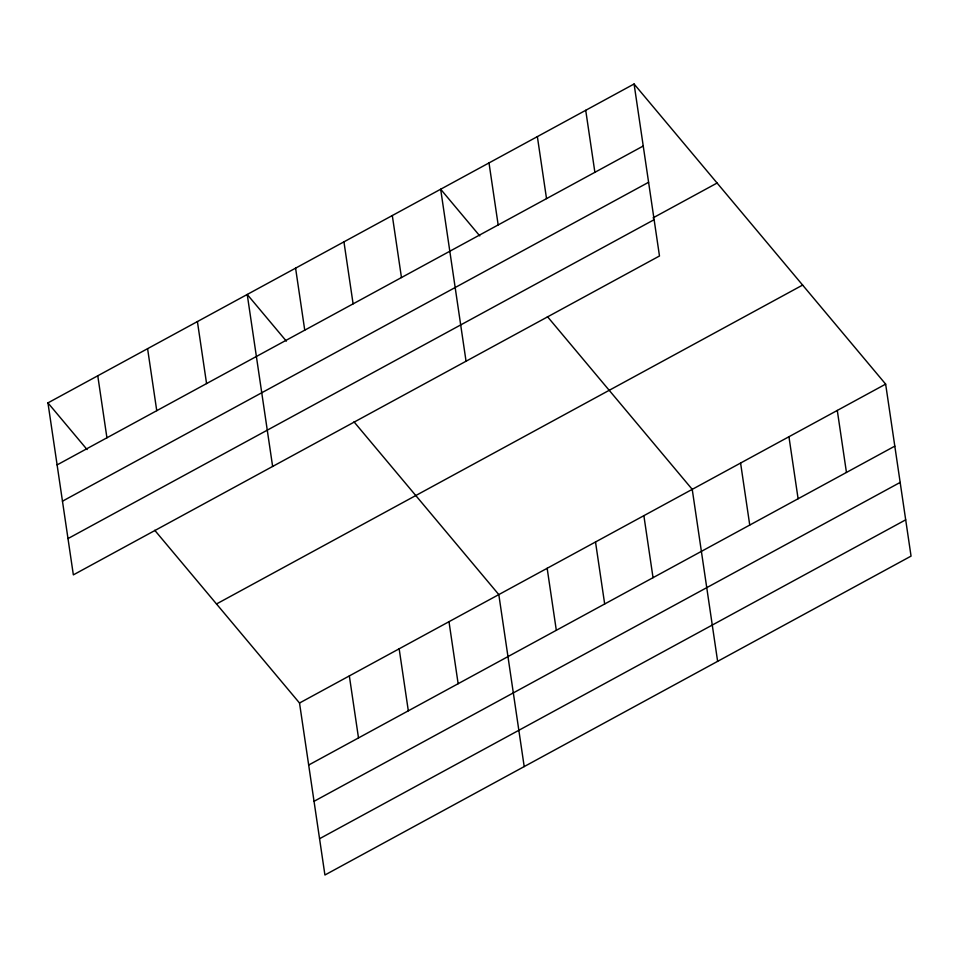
<?xml version="1.0" encoding="UTF-8"?>
<svg xmlns="http://www.w3.org/2000/svg" width="959" height="959" viewBox="0 0 959 959"><rect width="100%" height="100%" fill="white"/><g stroke="black" fill="none" stroke-linecap="round" stroke-linejoin="round"><path stroke-width="1.44" d="M634.079 83.996L659.48 255.981L73.352 574.873L47.95 402.888L634.079 83.996L885.648 384.127L911.05 556.112L324.921 875.004L299.52 703.019L154.735 530.267M57.108 464.899L643.237 146.008M62.467 501.185L648.596 182.294M653.055 217.873L717.092 183.037M67.993 538.586L654.122 219.695M216.506 603.966L802.635 285.075M299.52 703.019L885.648 384.127M308.678 765.03L894.807 446.139M314.037 801.316L900.165 482.425M319.563 838.717L905.692 519.826M479.776 235.902L440.661 189.223L466.05 361.219M547.433 316.614L692.23 489.354L717.632 661.35M286.357 341.14L247.23 294.461L272.632 466.458M354.015 421.852L498.812 594.592L524.201 766.589M47.95 402.888L87.077 449.555M837.291 410.428L846.449 472.439M788.945 436.741L798.104 498.752M740.588 463.053L749.746 525.064M585.721 110.297L594.88 172.308M643.873 515.666L653.031 577.678M537.364 136.61L546.522 198.621M595.515 541.979L604.673 603.99M489.006 162.922L498.165 224.933M547.157 568.279L556.316 630.291M392.303 215.535L401.461 277.547M448.992 621.696L458.138 683.707M343.945 241.848L353.104 303.859M399.16 648.799L408.318 710.811M295.588 268.148L304.746 330.16M349.34 675.903L358.498 737.927M197.41 321.565L206.569 383.576M147.59 348.668L156.749 410.68M97.77 375.772L106.928 437.795"/></g></svg>
